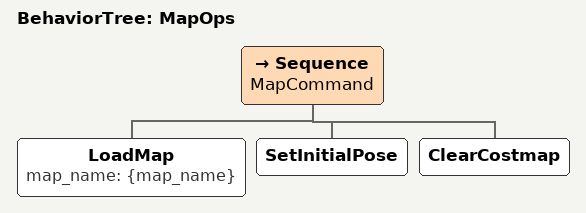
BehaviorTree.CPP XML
<!-- Mapping: load → set pose → clear costmap -->
<root BTCPP_format="4" main_tree_to_execute="MapOps">
  <BehaviorTree ID="MapOps">
    <Sequence name="MapCommand">
      <LoadMap map_name="{map_name}"/>
      <SetInitialPose/>
      <ClearCostmap/>
    </Sequence>
  </BehaviorTree>
</root>
